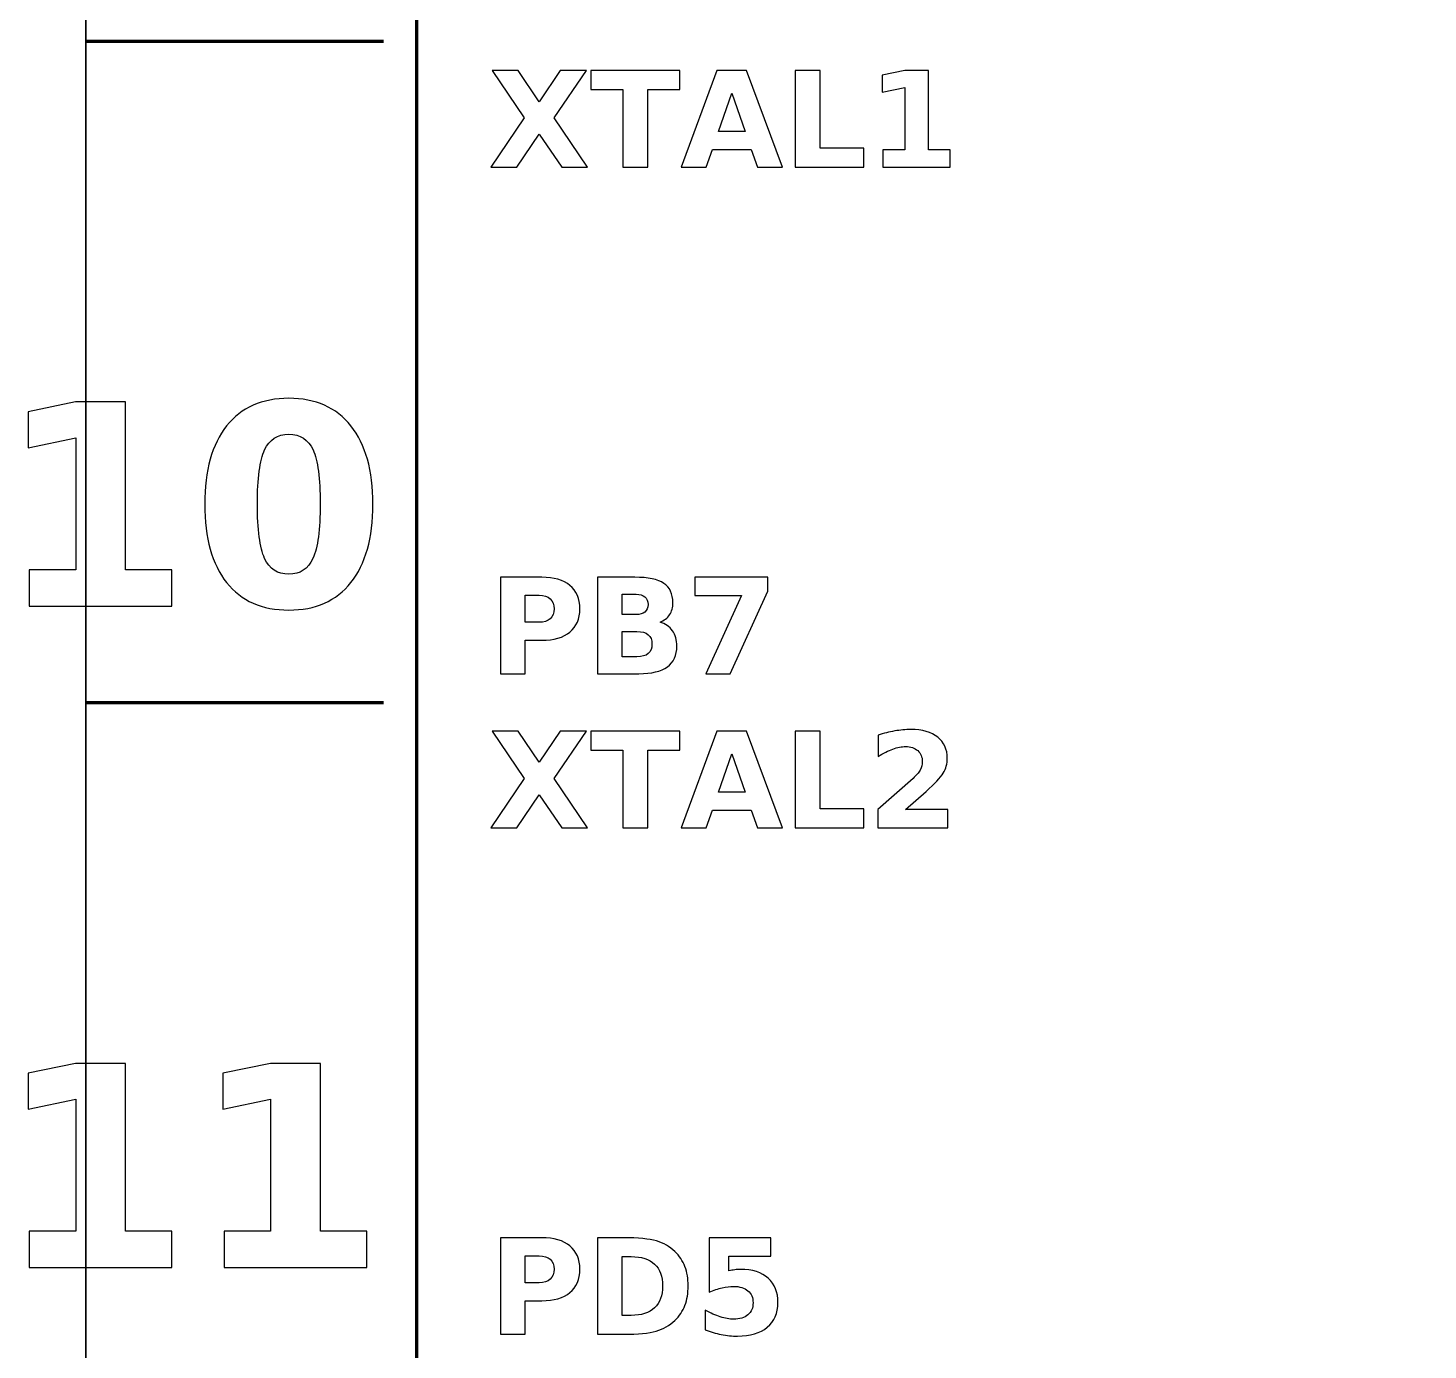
# Model space of a CAD drawing. Header units: centimetres. Extents: x -12.6 to -8.4, y -22.9 to -6.8.
# Drawn here: x -12.587 to -10.472, y -18.829 to -16.83 of the extents above; entities that cross this region are included whole.
import ezdxf

# ---------------------------------------------------------------- set-up
doc = ezdxf.new("R2010")
doc.units = ezdxf.units.CM
doc.header["$MEASUREMENT"] = 0
doc.layers.add('Layer 1', color=7, linetype='Continuous')

msp = doc.modelspace()

# ---------------------------------------------------------------- linework, layer by layer
at = {"layer": 'Layer 1', "color": 7, "lineweight": 35}
msp.add_open_spline([(-12.5, -6.85), (-12.5, -6.85), (-8.5, -6.85), (-8.5, -6.85), (-8.5, -6.85), (-8.5, -6.85), (-8.5, -22.85), (-8.5, -22.85), (-8.5, -22.85), (-8.5, -22.85), (-12.5, -22.85), (-12.5, -22.85), (-12.5, -22.85), (-12.5, -22.85), (-12.5, -6.85), (-12.5, -6.85)], degree=3, knots=[0, 0, 0, 0, 0.25, 0.25, 0.25, 0.25, 0.5, 0.5, 0.5, 0.5, 0.75, 0.75, 0.75, 0.75, 1, 1, 1, 1], dxfattribs=at)
at = {"layer": 'Layer 1', "color": 250, "lineweight": 100}
msp.add_open_spline([(-12, -8.35), (-12, -8.35), (-9, -8.35), (-9, -8.35), (-9, -8.35), (-9, -8.35), (-9, -22.25), (-9, -22.25), (-9, -22.25), (-9, -22.25), (-12, -22.25), (-12, -22.25), (-12, -22.25), (-12, -22.25), (-12, -8.35), (-12, -8.35)], degree=3, knots=[0, 0, 0, 0, 0.25, 0.25, 0.25, 0.25, 0.5, 0.5, 0.5, 0.5, 0.75, 0.75, 0.75, 0.75, 1, 1, 1, 1], dxfattribs=at)
at = {"layer": 'Layer 1', "color": 250, "lineweight": 106}
for points in [[(-12.5, -16.85), (-12.5, -16.85), (-12.05001, -16.84998), (-12.05001, -16.84998)], [(-12.5, -17.85), (-12.5, -17.85), (-12.05001, -17.84998), (-12.05001, -17.84998)]]:
    msp.add_open_spline(points, degree=3, dxfattribs=at)
at = {"layer": 'Layer 1', "color": 250}
for points, knots in [([(-11.79207, -16.96612), (-11.79207, -16.96612), (-11.74147, -17.04052), (-11.74147, -17.04052), (-11.74147, -17.04052), (-11.74147, -17.04052), (-11.78064, -17.04052), (-11.78064, -17.04052), (-11.78064, -17.04052), (-11.78064, -17.04052), (-11.8147, -16.99072), (-11.8147, -16.99072), (-11.8147, -16.99072), (-11.8147, -16.99072), (-11.8485, -17.04052), (-11.8485, -17.04052), (-11.8485, -17.04052), (-11.8485, -17.04052), (-11.88787, -17.04052), (-11.88787, -17.04052), (-11.88787, -17.04052), (-11.88787, -17.04052), (-11.83727, -16.96612), (-11.83727, -16.96612), (-11.83727, -16.96612), (-11.83727, -16.96612), (-11.8859, -16.89472), (-11.8859, -16.89472), (-11.8859, -16.89472), (-11.8859, -16.89472), (-11.84664, -16.89472), (-11.84664, -16.89472), (-11.84664, -16.89472), (-11.84664, -16.89472), (-11.8147, -16.94169), (-11.8147, -16.94169), (-11.8147, -16.94169), (-11.8147, -16.94169), (-11.78287, -16.89472), (-11.78287, -16.89472), (-11.78287, -16.89472), (-11.78287, -16.89472), (-11.74344, -16.89472), (-11.74344, -16.89472), (-11.74344, -16.89472), (-11.74344, -16.89472), (-11.79207, -16.96612), (-11.79207, -16.96612)], [0, 0, 0, 0, 0.0833333, 0.0833333, 0.0833333, 0.0833333, 0.1666667, 0.1666667, 0.1666667, 0.1666667, 0.25, 0.25, 0.25, 0.25, 0.3333333, 0.3333333, 0.3333333, 0.3333333, 0.4166667, 0.4166667, 0.4166667, 0.4166667, 0.5, 0.5, 0.5, 0.5, 0.5833333, 0.5833333, 0.5833333, 0.5833333, 0.6666667, 0.6666667, 0.6666667, 0.6666667, 0.75, 0.75, 0.75, 0.75, 0.8333333, 0.8333333, 0.8333333, 0.8333333, 0.9166667, 0.9166667, 0.9166667, 0.9166667, 1, 1, 1, 1]), ([(-11.7365, -16.89472), (-11.7365, -16.89472), (-11.60214, -16.89472), (-11.60214, -16.89472), (-11.60214, -16.89472), (-11.60214, -16.89472), (-11.60214, -16.92315), (-11.60214, -16.92315), (-11.60214, -16.92315), (-11.60214, -16.92315), (-11.65047, -16.92315), (-11.65047, -16.92315), (-11.65047, -16.92315), (-11.65047, -16.92315), (-11.65047, -17.04052), (-11.65047, -17.04052), (-11.65047, -17.04052), (-11.65047, -17.04052), (-11.68807, -17.04052), (-11.68807, -17.04052), (-11.68807, -17.04052), (-11.68807, -17.04052), (-11.68807, -16.92315), (-11.68807, -16.92315), (-11.68807, -16.92315), (-11.68807, -16.92315), (-11.7365, -16.92315), (-11.7365, -16.92315), (-11.7365, -16.92315), (-11.7365, -16.92315), (-11.7365, -16.89472), (-11.7365, -16.89472)], [0, 0, 0, 0, 0.125, 0.125, 0.125, 0.125, 0.25, 0.25, 0.25, 0.25, 0.375, 0.375, 0.375, 0.375, 0.5, 0.5, 0.5, 0.5, 0.625, 0.625, 0.625, 0.625, 0.75, 0.75, 0.75, 0.75, 0.875, 0.875, 0.875, 0.875, 1, 1, 1, 1]), ([(-11.49421, -17.01399), (-11.49421, -17.01399), (-11.55301, -17.01399), (-11.55301, -17.01399), (-11.55301, -17.01399), (-11.55301, -17.01399), (-11.56227, -17.04052), (-11.56227, -17.04052), (-11.56227, -17.04052), (-11.56227, -17.04052), (-11.60007, -17.04052), (-11.60007, -17.04052), (-11.60007, -17.04052), (-11.60007, -17.04052), (-11.54607, -16.89472), (-11.54607, -16.89472), (-11.54607, -16.89472), (-11.54607, -16.89472), (-11.50124, -16.89472), (-11.50124, -16.89472), (-11.50124, -16.89472), (-11.50124, -16.89472), (-11.44724, -17.04052), (-11.44724, -17.04052), (-11.44724, -17.04052), (-11.44724, -17.04052), (-11.48504, -17.04052), (-11.48504, -17.04052), (-11.48504, -17.04052), (-11.48504, -17.04052), (-11.49421, -17.01399), (-11.49421, -17.01399)], [0, 0, 0, 0, 0.125, 0.125, 0.125, 0.125, 0.25, 0.25, 0.25, 0.25, 0.375, 0.375, 0.375, 0.375, 0.5, 0.5, 0.5, 0.5, 0.625, 0.625, 0.625, 0.625, 0.75, 0.75, 0.75, 0.75, 0.875, 0.875, 0.875, 0.875, 1, 1, 1, 1]), ([(-11.42787, -16.89472), (-11.42787, -16.89472), (-11.39027, -16.89472), (-11.39027, -16.89472), (-11.39027, -16.89472), (-11.39027, -16.89472), (-11.39027, -17.01209), (-11.39027, -17.01209), (-11.39027, -17.01209), (-11.39027, -17.01209), (-11.32427, -17.01209), (-11.32427, -17.01209), (-11.32427, -17.01209), (-11.32427, -17.01209), (-11.32427, -17.04052), (-11.32427, -17.04052), (-11.32427, -17.04052), (-11.32427, -17.04052), (-11.42787, -17.04052), (-11.42787, -17.04052), (-11.42787, -17.04052), (-11.42787, -17.04052), (-11.42787, -16.89472), (-11.42787, -16.89472)], [0, 0, 0, 0, 0.1666667, 0.1666667, 0.1666667, 0.1666667, 0.3333333, 0.3333333, 0.3333333, 0.3333333, 0.5, 0.5, 0.5, 0.5, 0.6666667, 0.6666667, 0.6666667, 0.6666667, 0.8333333, 0.8333333, 0.8333333, 0.8333333, 1, 1, 1, 1]), ([(-11.29538, -17.01455), (-11.29538, -17.01455), (-11.26218, -17.01455), (-11.26218, -17.01455), (-11.26218, -17.01455), (-11.26218, -17.01455), (-11.26218, -16.92032), (-11.26218, -16.92032), (-11.26218, -16.92032), (-11.26218, -16.92032), (-11.29624, -16.92735), (-11.29624, -16.92735), (-11.29624, -16.92735), (-11.29624, -16.92735), (-11.29624, -16.90175), (-11.29624, -16.90175), (-11.29624, -16.90175), (-11.29624, -16.90175), (-11.26238, -16.89472), (-11.26238, -16.89472), (-11.26238, -16.89472), (-11.26238, -16.89472), (-11.22664, -16.89472), (-11.22664, -16.89472), (-11.22664, -16.89472), (-11.22664, -16.89472), (-11.22664, -17.01455), (-11.22664, -17.01455), (-11.22664, -17.01455), (-11.22664, -17.01455), (-11.19344, -17.01455), (-11.19344, -17.01455), (-11.19344, -17.01455), (-11.19344, -17.01455), (-11.19344, -17.04052), (-11.19344, -17.04052), (-11.19344, -17.04052), (-11.19344, -17.04052), (-11.29538, -17.04052), (-11.29538, -17.04052), (-11.29538, -17.04052), (-11.29538, -17.04052), (-11.29538, -17.01455), (-11.29538, -17.01455)], [0, 0, 0, 0, 0.0909091, 0.0909091, 0.0909091, 0.0909091, 0.1818182, 0.1818182, 0.1818182, 0.1818182, 0.2727273, 0.2727273, 0.2727273, 0.2727273, 0.3636364, 0.3636364, 0.3636364, 0.3636364, 0.4545455, 0.4545455, 0.4545455, 0.4545455, 0.5454545, 0.5454545, 0.5454545, 0.5454545, 0.6363636, 0.6363636, 0.6363636, 0.6363636, 0.7272727, 0.7272727, 0.7272727, 0.7272727, 0.8181818, 0.8181818, 0.8181818, 0.8181818, 0.9090909, 0.9090909, 0.9090909, 0.9090909, 1, 1, 1, 1]), ([(-11.54364, -16.98692), (-11.54364, -16.98692), (-11.50367, -16.98692), (-11.50367, -16.98692), (-11.50367, -16.98692), (-11.50367, -16.98692), (-11.52361, -16.92892), (-11.52361, -16.92892), (-11.52361, -16.92892), (-11.52361, -16.92892), (-11.54364, -16.98692), (-11.54364, -16.98692)], [0, 0, 0, 0, 0.3333333, 0.3333333, 0.3333333, 0.3333333, 0.6666667, 0.6666667, 0.6666667, 0.6666667, 1, 1, 1, 1]), ([(-12.58533, -17.64935), (-12.58533, -17.64935), (-12.51506, -17.64935), (-12.51506, -17.64935), (-12.51506, -17.64935), (-12.51506, -17.64935), (-12.51506, -17.44989), (-12.51506, -17.44989), (-12.51506, -17.44989), (-12.51506, -17.44989), (-12.58716, -17.46478), (-12.58716, -17.46478), (-12.58716, -17.46478), (-12.58716, -17.46478), (-12.58716, -17.41059), (-12.58716, -17.41059), (-12.58716, -17.41059), (-12.58716, -17.41059), (-12.51548, -17.3957), (-12.51548, -17.3957), (-12.51548, -17.3957), (-12.51548, -17.3957), (-12.43985, -17.3957), (-12.43985, -17.3957), (-12.43985, -17.3957), (-12.43985, -17.3957), (-12.43985, -17.64935), (-12.43985, -17.64935), (-12.43985, -17.64935), (-12.43985, -17.64935), (-12.36957, -17.64935), (-12.36957, -17.64935), (-12.36957, -17.64935), (-12.36957, -17.64935), (-12.36957, -17.70431), (-12.36957, -17.70431), (-12.36957, -17.70431), (-12.36957, -17.70431), (-12.58533, -17.70431), (-12.58533, -17.70431), (-12.58533, -17.70431), (-12.58533, -17.70431), (-12.58533, -17.64935), (-12.58533, -17.64935)], [0, 0, 0, 0, 0.0909091, 0.0909091, 0.0909091, 0.0909091, 0.1818182, 0.1818182, 0.1818182, 0.1818182, 0.2727273, 0.2727273, 0.2727273, 0.2727273, 0.3636364, 0.3636364, 0.3636364, 0.3636364, 0.4545455, 0.4545455, 0.4545455, 0.4545455, 0.5454545, 0.5454545, 0.5454545, 0.5454545, 0.6363636, 0.6363636, 0.6363636, 0.6363636, 0.7272727, 0.7272727, 0.7272727, 0.7272727, 0.8181818, 0.8181818, 0.8181818, 0.8181818, 0.9090909, 0.9090909, 0.9090909, 0.9090909, 1, 1, 1, 1]), ([(-12.06604, -17.55029), (-12.06604, -17.60144), (-12.07705, -17.64088), (-12.09913, -17.66868), (-12.09913, -17.66868), (-12.12115, -17.69641), (-12.15247, -17.71031), (-12.19297, -17.71031), (-12.19297, -17.71031), (-12.23361, -17.71031), (-12.26501, -17.69641), (-12.28702, -17.66868), (-12.28702, -17.66868), (-12.3091, -17.64088), (-12.32011, -17.60144), (-12.32011, -17.55029), (-12.32011, -17.55029), (-12.32011, -17.49907), (-12.3091, -17.45955), (-12.28702, -17.43176), (-12.28702, -17.43176), (-12.26501, -17.40403), (-12.23361, -17.39013), (-12.19297, -17.39013), (-12.19297, -17.39013), (-12.15247, -17.39013), (-12.12115, -17.40403), (-12.09913, -17.43176), (-12.09913, -17.43176), (-12.07705, -17.45955), (-12.06604, -17.49907), (-12.06604, -17.55029)], [0, 0, 0, 0, 0.125, 0.125, 0.125, 0.125, 0.25, 0.25, 0.25, 0.25, 0.375, 0.375, 0.375, 0.375, 0.5, 0.5, 0.5, 0.5, 0.625, 0.625, 0.625, 0.625, 0.75, 0.75, 0.75, 0.75, 0.875, 0.875, 0.875, 0.875, 1, 1, 1, 1]), ([(-12.14563, -17.54972), (-12.14563, -17.51113), (-12.14923, -17.48397), (-12.15649, -17.46816), (-12.15649, -17.46816), (-12.16369, -17.45243), (-12.1759, -17.44453), (-12.19297, -17.44453), (-12.19297, -17.44453), (-12.21004, -17.44453), (-12.22225, -17.45243), (-12.22959, -17.46816), (-12.22959, -17.46816), (-12.23686, -17.48397), (-12.24052, -17.51113), (-12.24052, -17.54972), (-12.24052, -17.54972), (-12.24052, -17.58867), (-12.23686, -17.61619), (-12.22959, -17.63213), (-12.22959, -17.63213), (-12.22225, -17.64815), (-12.21004, -17.65612), (-12.19297, -17.65612), (-12.19297, -17.65612), (-12.17604, -17.65612), (-12.1639, -17.64815), (-12.15656, -17.63213), (-12.15656, -17.63213), (-12.1493, -17.61619), (-12.14563, -17.58867), (-12.14563, -17.54972)], [0, 0, 0, 0, 0.125, 0.125, 0.125, 0.125, 0.25, 0.25, 0.25, 0.25, 0.375, 0.375, 0.375, 0.375, 0.5, 0.5, 0.5, 0.5, 0.625, 0.625, 0.625, 0.625, 0.75, 0.75, 0.75, 0.75, 0.875, 0.875, 0.875, 0.875, 1, 1, 1, 1]), ([(-11.8733, -17.6607), (-11.8733, -17.6607), (-11.8109, -17.6607), (-11.8109, -17.6607), (-11.8109, -17.6607), (-11.79234, -17.6607), (-11.7781, -17.66483), (-11.76817, -17.67307), (-11.76817, -17.67307), (-11.75824, -17.6813), (-11.75327, -17.69303), (-11.75327, -17.70827), (-11.75327, -17.70827), (-11.75327, -17.72353), (-11.75824, -17.7353), (-11.76817, -17.74353), (-11.76817, -17.74353), (-11.7781, -17.75177), (-11.79234, -17.7559), (-11.8109, -17.7559), (-11.8109, -17.7559), (-11.8109, -17.7559), (-11.8357, -17.7559), (-11.8357, -17.7559), (-11.8357, -17.7559), (-11.8357, -17.7559), (-11.8357, -17.8065), (-11.8357, -17.8065), (-11.8357, -17.8065), (-11.8357, -17.8065), (-11.8733, -17.8065), (-11.8733, -17.8065), (-11.8733, -17.8065), (-11.8733, -17.8065), (-11.8733, -17.6607), (-11.8733, -17.6607)], [0, 0, 0, 0, 0.1111111, 0.1111111, 0.1111111, 0.1111111, 0.2222222, 0.2222222, 0.2222222, 0.2222222, 0.3333333, 0.3333333, 0.3333333, 0.3333333, 0.4444444, 0.4444444, 0.4444444, 0.4444444, 0.5555556, 0.5555556, 0.5555556, 0.5555556, 0.6666667, 0.6666667, 0.6666667, 0.6666667, 0.7777778, 0.7777778, 0.7777778, 0.7777778, 0.8888889, 0.8888889, 0.8888889, 0.8888889, 1, 1, 1, 1]), ([(-11.6321, -17.72847), (-11.62403, -17.7308), (-11.61777, -17.73513), (-11.61333, -17.74147), (-11.61333, -17.74147), (-11.6089, -17.74777), (-11.6067, -17.75553), (-11.6067, -17.7647), (-11.6067, -17.7647), (-11.6067, -17.77877), (-11.61147, -17.78923), (-11.62097, -17.79613), (-11.62097, -17.79613), (-11.63047, -17.80303), (-11.64493, -17.8065), (-11.66433, -17.8065), (-11.66433, -17.8065), (-11.66433, -17.8065), (-11.72673, -17.8065), (-11.72673, -17.8065), (-11.72673, -17.8065), (-11.72673, -17.8065), (-11.72673, -17.6607), (-11.72673, -17.6607), (-11.72673, -17.6607), (-11.72673, -17.6607), (-11.6703, -17.6607), (-11.6703, -17.6607), (-11.6703, -17.6607), (-11.65003, -17.6607), (-11.63537, -17.66377), (-11.6263, -17.66987), (-11.6263, -17.66987), (-11.6172, -17.676), (-11.61267, -17.6858), (-11.61267, -17.69927), (-11.61267, -17.69927), (-11.61267, -17.70637), (-11.61433, -17.7124), (-11.61763, -17.7174), (-11.61763, -17.7174), (-11.62097, -17.72237), (-11.62577, -17.72607), (-11.6321, -17.72847)], [0, 0, 0, 0, 0.0909091, 0.0909091, 0.0909091, 0.0909091, 0.1818182, 0.1818182, 0.1818182, 0.1818182, 0.2727273, 0.2727273, 0.2727273, 0.2727273, 0.3636364, 0.3636364, 0.3636364, 0.3636364, 0.4545455, 0.4545455, 0.4545455, 0.4545455, 0.5454545, 0.5454545, 0.5454545, 0.5454545, 0.6363636, 0.6363636, 0.6363636, 0.6363636, 0.7272727, 0.7272727, 0.7272727, 0.7272727, 0.8181818, 0.8181818, 0.8181818, 0.8181818, 0.9090909, 0.9090909, 0.9090909, 0.9090909, 1, 1, 1, 1]), ([(-11.5793, -17.6607), (-11.5793, -17.6607), (-11.46944, -17.6607), (-11.46944, -17.6607), (-11.46944, -17.6607), (-11.46944, -17.6607), (-11.46944, -17.6819), (-11.46944, -17.6819), (-11.46944, -17.6819), (-11.46944, -17.6819), (-11.52627, -17.8065), (-11.52627, -17.8065), (-11.52627, -17.8065), (-11.52627, -17.8065), (-11.5629, -17.8065), (-11.5629, -17.8065), (-11.5629, -17.8065), (-11.5629, -17.8065), (-11.50907, -17.68833), (-11.50907, -17.68833), (-11.50907, -17.68833), (-11.50907, -17.68833), (-11.5793, -17.68833), (-11.5793, -17.68833), (-11.5793, -17.68833), (-11.5793, -17.68833), (-11.5793, -17.6607), (-11.5793, -17.6607)], [0, 0, 0, 0, 0.1428571, 0.1428571, 0.1428571, 0.1428571, 0.2857143, 0.2857143, 0.2857143, 0.2857143, 0.4285714, 0.4285714, 0.4285714, 0.4285714, 0.5714286, 0.5714286, 0.5714286, 0.5714286, 0.7142857, 0.7142857, 0.7142857, 0.7142857, 0.8571429, 0.8571429, 0.8571429, 0.8571429, 1, 1, 1, 1]), ([(-11.8357, -17.68793), (-11.8357, -17.68793), (-11.8357, -17.72867), (-11.8357, -17.72867), (-11.8357, -17.72867), (-11.8357, -17.72867), (-11.8149, -17.72867), (-11.8149, -17.72867), (-11.8149, -17.72867), (-11.8076, -17.72867), (-11.80197, -17.7269), (-11.798, -17.72333), (-11.798, -17.72333), (-11.79404, -17.7198), (-11.79204, -17.71477), (-11.79204, -17.70827), (-11.79204, -17.70827), (-11.79204, -17.70173), (-11.79404, -17.69673), (-11.798, -17.6932), (-11.798, -17.6932), (-11.80197, -17.6897), (-11.8076, -17.68793), (-11.8149, -17.68793), (-11.8149, -17.68793), (-11.8149, -17.68793), (-11.8357, -17.68793), (-11.8357, -17.68793)], [0, 0, 0, 0, 0.1428571, 0.1428571, 0.1428571, 0.1428571, 0.2857143, 0.2857143, 0.2857143, 0.2857143, 0.4285714, 0.4285714, 0.4285714, 0.4285714, 0.5714286, 0.5714286, 0.5714286, 0.5714286, 0.7142857, 0.7142857, 0.7142857, 0.7142857, 0.8571429, 0.8571429, 0.8571429, 0.8571429, 1, 1, 1, 1]), ([(-11.66833, -17.71713), (-11.6624, -17.71713), (-11.6579, -17.71583), (-11.65487, -17.71323), (-11.65487, -17.71323), (-11.6518, -17.71063), (-11.65027, -17.7068), (-11.65027, -17.7017), (-11.65027, -17.7017), (-11.65027, -17.6967), (-11.6518, -17.6929), (-11.65487, -17.69027), (-11.65487, -17.69027), (-11.6579, -17.68763), (-11.6624, -17.6863), (-11.66833, -17.6863), (-11.66833, -17.6863), (-11.66833, -17.6863), (-11.68913, -17.6863), (-11.68913, -17.6863), (-11.68913, -17.6863), (-11.68913, -17.6863), (-11.68913, -17.71713), (-11.68913, -17.71713), (-11.68913, -17.71713), (-11.68913, -17.71713), (-11.66833, -17.71713), (-11.66833, -17.71713)], [0, 0, 0, 0, 0.1428571, 0.1428571, 0.1428571, 0.1428571, 0.2857143, 0.2857143, 0.2857143, 0.2857143, 0.4285714, 0.4285714, 0.4285714, 0.4285714, 0.5714286, 0.5714286, 0.5714286, 0.5714286, 0.7142857, 0.7142857, 0.7142857, 0.7142857, 0.8571429, 0.8571429, 0.8571429, 0.8571429, 1, 1, 1, 1]), ([(-11.66707, -17.7809), (-11.6595, -17.7809), (-11.65383, -17.7793), (-11.65, -17.77613), (-11.65, -17.77613), (-11.6462, -17.77293), (-11.6443, -17.7681), (-11.6443, -17.76167), (-11.6443, -17.76167), (-11.6443, -17.75537), (-11.6462, -17.75063), (-11.64997, -17.74747), (-11.64997, -17.74747), (-11.65373, -17.7443), (-11.65943, -17.74273), (-11.66707, -17.74273), (-11.66707, -17.74273), (-11.66707, -17.74273), (-11.68913, -17.74273), (-11.68913, -17.74273), (-11.68913, -17.74273), (-11.68913, -17.74273), (-11.68913, -17.7809), (-11.68913, -17.7809), (-11.68913, -17.7809), (-11.68913, -17.7809), (-11.66707, -17.7809), (-11.66707, -17.7809)], [0, 0, 0, 0, 0.1428571, 0.1428571, 0.1428571, 0.1428571, 0.2857143, 0.2857143, 0.2857143, 0.2857143, 0.4285714, 0.4285714, 0.4285714, 0.4285714, 0.5714286, 0.5714286, 0.5714286, 0.5714286, 0.7142857, 0.7142857, 0.7142857, 0.7142857, 0.8571429, 0.8571429, 0.8571429, 0.8571429, 1, 1, 1, 1]), ([(-11.79207, -17.9649), (-11.79207, -17.9649), (-11.74147, -18.0393), (-11.74147, -18.0393), (-11.74147, -18.0393), (-11.74147, -18.0393), (-11.78064, -18.0393), (-11.78064, -18.0393), (-11.78064, -18.0393), (-11.78064, -18.0393), (-11.8147, -17.9895), (-11.8147, -17.9895), (-11.8147, -17.9895), (-11.8147, -17.9895), (-11.8485, -18.0393), (-11.8485, -18.0393), (-11.8485, -18.0393), (-11.8485, -18.0393), (-11.88787, -18.0393), (-11.88787, -18.0393), (-11.88787, -18.0393), (-11.88787, -18.0393), (-11.83727, -17.9649), (-11.83727, -17.9649), (-11.83727, -17.9649), (-11.83727, -17.9649), (-11.8859, -17.8935), (-11.8859, -17.8935), (-11.8859, -17.8935), (-11.8859, -17.8935), (-11.84664, -17.8935), (-11.84664, -17.8935), (-11.84664, -17.8935), (-11.84664, -17.8935), (-11.8147, -17.94047), (-11.8147, -17.94047), (-11.8147, -17.94047), (-11.8147, -17.94047), (-11.78287, -17.8935), (-11.78287, -17.8935), (-11.78287, -17.8935), (-11.78287, -17.8935), (-11.74344, -17.8935), (-11.74344, -17.8935), (-11.74344, -17.8935), (-11.74344, -17.8935), (-11.79207, -17.9649), (-11.79207, -17.9649)], [0, 0, 0, 0, 0.0833333, 0.0833333, 0.0833333, 0.0833333, 0.1666667, 0.1666667, 0.1666667, 0.1666667, 0.25, 0.25, 0.25, 0.25, 0.3333333, 0.3333333, 0.3333333, 0.3333333, 0.4166667, 0.4166667, 0.4166667, 0.4166667, 0.5, 0.5, 0.5, 0.5, 0.5833333, 0.5833333, 0.5833333, 0.5833333, 0.6666667, 0.6666667, 0.6666667, 0.6666667, 0.75, 0.75, 0.75, 0.75, 0.8333333, 0.8333333, 0.8333333, 0.8333333, 0.9166667, 0.9166667, 0.9166667, 0.9166667, 1, 1, 1, 1]), ([(-11.7365, -17.8935), (-11.7365, -17.8935), (-11.60214, -17.8935), (-11.60214, -17.8935), (-11.60214, -17.8935), (-11.60214, -17.8935), (-11.60214, -17.92193), (-11.60214, -17.92193), (-11.60214, -17.92193), (-11.60214, -17.92193), (-11.65047, -17.92193), (-11.65047, -17.92193), (-11.65047, -17.92193), (-11.65047, -17.92193), (-11.65047, -18.0393), (-11.65047, -18.0393), (-11.65047, -18.0393), (-11.65047, -18.0393), (-11.68807, -18.0393), (-11.68807, -18.0393), (-11.68807, -18.0393), (-11.68807, -18.0393), (-11.68807, -17.92193), (-11.68807, -17.92193), (-11.68807, -17.92193), (-11.68807, -17.92193), (-11.7365, -17.92193), (-11.7365, -17.92193), (-11.7365, -17.92193), (-11.7365, -17.92193), (-11.7365, -17.8935), (-11.7365, -17.8935)], [0, 0, 0, 0, 0.125, 0.125, 0.125, 0.125, 0.25, 0.25, 0.25, 0.25, 0.375, 0.375, 0.375, 0.375, 0.5, 0.5, 0.5, 0.5, 0.625, 0.625, 0.625, 0.625, 0.75, 0.75, 0.75, 0.75, 0.875, 0.875, 0.875, 0.875, 1, 1, 1, 1]), ([(-11.49421, -18.01277), (-11.49421, -18.01277), (-11.55301, -18.01277), (-11.55301, -18.01277), (-11.55301, -18.01277), (-11.55301, -18.01277), (-11.56227, -18.0393), (-11.56227, -18.0393), (-11.56227, -18.0393), (-11.56227, -18.0393), (-11.60007, -18.0393), (-11.60007, -18.0393), (-11.60007, -18.0393), (-11.60007, -18.0393), (-11.54607, -17.8935), (-11.54607, -17.8935), (-11.54607, -17.8935), (-11.54607, -17.8935), (-11.50124, -17.8935), (-11.50124, -17.8935), (-11.50124, -17.8935), (-11.50124, -17.8935), (-11.44724, -18.0393), (-11.44724, -18.0393), (-11.44724, -18.0393), (-11.44724, -18.0393), (-11.48504, -18.0393), (-11.48504, -18.0393), (-11.48504, -18.0393), (-11.48504, -18.0393), (-11.49421, -18.01277), (-11.49421, -18.01277)], [0, 0, 0, 0, 0.125, 0.125, 0.125, 0.125, 0.25, 0.25, 0.25, 0.25, 0.375, 0.375, 0.375, 0.375, 0.5, 0.5, 0.5, 0.5, 0.625, 0.625, 0.625, 0.625, 0.75, 0.75, 0.75, 0.75, 0.875, 0.875, 0.875, 0.875, 1, 1, 1, 1]), ([(-11.42787, -17.8935), (-11.42787, -17.8935), (-11.39027, -17.8935), (-11.39027, -17.8935), (-11.39027, -17.8935), (-11.39027, -17.8935), (-11.39027, -18.01087), (-11.39027, -18.01087), (-11.39027, -18.01087), (-11.39027, -18.01087), (-11.32427, -18.01087), (-11.32427, -18.01087), (-11.32427, -18.01087), (-11.32427, -18.01087), (-11.32427, -18.0393), (-11.32427, -18.0393), (-11.32427, -18.0393), (-11.32427, -18.0393), (-11.42787, -18.0393), (-11.42787, -18.0393), (-11.42787, -18.0393), (-11.42787, -18.0393), (-11.42787, -17.8935), (-11.42787, -17.8935)], [0, 0, 0, 0, 0.1666667, 0.1666667, 0.1666667, 0.1666667, 0.3333333, 0.3333333, 0.3333333, 0.3333333, 0.5, 0.5, 0.5, 0.5, 0.6666667, 0.6666667, 0.6666667, 0.6666667, 0.8333333, 0.8333333, 0.8333333, 0.8333333, 1, 1, 1, 1]), ([(-11.26118, -18.01167), (-11.26118, -18.01167), (-11.19701, -18.01167), (-11.19701, -18.01167), (-11.19701, -18.01167), (-11.19701, -18.01167), (-11.19701, -18.0393), (-11.19701, -18.0393), (-11.19701, -18.0393), (-11.19701, -18.0393), (-11.30298, -18.0393), (-11.30298, -18.0393), (-11.30298, -18.0393), (-11.30298, -18.0393), (-11.30298, -18.01167), (-11.30298, -18.01167), (-11.30298, -18.01167), (-11.30298, -18.01167), (-11.24974, -17.9647), (-11.24974, -17.9647), (-11.24974, -17.9647), (-11.24498, -17.9604), (-11.24148, -17.9562), (-11.23921, -17.9521), (-11.23921, -17.9521), (-11.23691, -17.948), (-11.23578, -17.94373), (-11.23578, -17.9393), (-11.23578, -17.9393), (-11.23578, -17.93247), (-11.23808, -17.92697), (-11.24268, -17.9228), (-11.24268, -17.9228), (-11.24724, -17.91863), (-11.25334, -17.91657), (-11.26098, -17.91657), (-11.26098, -17.91657), (-11.26684, -17.91657), (-11.27324, -17.91783), (-11.28021, -17.92033), (-11.28021, -17.92033), (-11.28718, -17.92283), (-11.29464, -17.92657), (-11.30258, -17.9315), (-11.30258, -17.9315), (-11.30258, -17.9315), (-11.30258, -17.89947), (-11.30258, -17.89947), (-11.30258, -17.89947), (-11.29411, -17.89667), (-11.28574, -17.89453), (-11.27748, -17.89307), (-11.27748, -17.89307), (-11.26921, -17.8916), (-11.26111, -17.89087), (-11.25314, -17.89087), (-11.25314, -17.89087), (-11.23571, -17.89087), (-11.22214, -17.8947), (-11.21248, -17.9024), (-11.21248, -17.9024), (-11.20281, -17.91007), (-11.19798, -17.92077), (-11.19798, -17.93453), (-11.19798, -17.93453), (-11.19798, -17.94247), (-11.20004, -17.94987), (-11.20414, -17.95673), (-11.20414, -17.95673), (-11.20824, -17.9636), (-11.21688, -17.9728), (-11.23001, -17.98433), (-11.23001, -17.98433), (-11.23001, -17.98433), (-11.26118, -18.01167), (-11.26118, -18.01167)], [0, 0, 0, 0, 0.0526316, 0.0526316, 0.0526316, 0.0526316, 0.1052632, 0.1052632, 0.1052632, 0.1052632, 0.1578947, 0.1578947, 0.1578947, 0.1578947, 0.2105263, 0.2105263, 0.2105263, 0.2105263, 0.2631579, 0.2631579, 0.2631579, 0.2631579, 0.3157895, 0.3157895, 0.3157895, 0.3157895, 0.3684211, 0.3684211, 0.3684211, 0.3684211, 0.4210526, 0.4210526, 0.4210526, 0.4210526, 0.4736842, 0.4736842, 0.4736842, 0.4736842, 0.5263158, 0.5263158, 0.5263158, 0.5263158, 0.5789474, 0.5789474, 0.5789474, 0.5789474, 0.6315789, 0.6315789, 0.6315789, 0.6315789, 0.6842105, 0.6842105, 0.6842105, 0.6842105, 0.7368421, 0.7368421, 0.7368421, 0.7368421, 0.7894737, 0.7894737, 0.7894737, 0.7894737, 0.8421053, 0.8421053, 0.8421053, 0.8421053, 0.8947368, 0.8947368, 0.8947368, 0.8947368, 0.9473684, 0.9473684, 0.9473684, 0.9473684, 1, 1, 1, 1]), ([(-11.54364, -17.9857), (-11.54364, -17.9857), (-11.50367, -17.9857), (-11.50367, -17.9857), (-11.50367, -17.9857), (-11.50367, -17.9857), (-11.52361, -17.9277), (-11.52361, -17.9277), (-11.52361, -17.9277), (-11.52361, -17.9277), (-11.54364, -17.9857), (-11.54364, -17.9857)], [0, 0, 0, 0, 0.3333333, 0.3333333, 0.3333333, 0.3333333, 0.6666667, 0.6666667, 0.6666667, 0.6666667, 1, 1, 1, 1]), ([(-12.58533, -18.64935), (-12.58533, -18.64935), (-12.51506, -18.64935), (-12.51506, -18.64935), (-12.51506, -18.64935), (-12.51506, -18.64935), (-12.51506, -18.44989), (-12.51506, -18.44989), (-12.51506, -18.44989), (-12.51506, -18.44989), (-12.58716, -18.46478), (-12.58716, -18.46478), (-12.58716, -18.46478), (-12.58716, -18.46478), (-12.58716, -18.41059), (-12.58716, -18.41059), (-12.58716, -18.41059), (-12.58716, -18.41059), (-12.51548, -18.3957), (-12.51548, -18.3957), (-12.51548, -18.3957), (-12.51548, -18.3957), (-12.43985, -18.3957), (-12.43985, -18.3957), (-12.43985, -18.3957), (-12.43985, -18.3957), (-12.43985, -18.64935), (-12.43985, -18.64935), (-12.43985, -18.64935), (-12.43985, -18.64935), (-12.36957, -18.64935), (-12.36957, -18.64935), (-12.36957, -18.64935), (-12.36957, -18.64935), (-12.36957, -18.70431), (-12.36957, -18.70431), (-12.36957, -18.70431), (-12.36957, -18.70431), (-12.58533, -18.70431), (-12.58533, -18.70431), (-12.58533, -18.70431), (-12.58533, -18.70431), (-12.58533, -18.64935), (-12.58533, -18.64935)], [0, 0, 0, 0, 0.0909091, 0.0909091, 0.0909091, 0.0909091, 0.1818182, 0.1818182, 0.1818182, 0.1818182, 0.2727273, 0.2727273, 0.2727273, 0.2727273, 0.3636364, 0.3636364, 0.3636364, 0.3636364, 0.4545455, 0.4545455, 0.4545455, 0.4545455, 0.5454545, 0.5454545, 0.5454545, 0.5454545, 0.6363636, 0.6363636, 0.6363636, 0.6363636, 0.7272727, 0.7272727, 0.7272727, 0.7272727, 0.8181818, 0.8181818, 0.8181818, 0.8181818, 0.9090909, 0.9090909, 0.9090909, 0.9090909, 1, 1, 1, 1]), ([(-12.29076, -18.64935), (-12.29076, -18.64935), (-12.22049, -18.64935), (-12.22049, -18.64935), (-12.22049, -18.64935), (-12.22049, -18.64935), (-12.22049, -18.44989), (-12.22049, -18.44989), (-12.22049, -18.44989), (-12.22049, -18.44989), (-12.29259, -18.46478), (-12.29259, -18.46478), (-12.29259, -18.46478), (-12.29259, -18.46478), (-12.29259, -18.41059), (-12.29259, -18.41059), (-12.29259, -18.41059), (-12.29259, -18.41059), (-12.22091, -18.3957), (-12.22091, -18.3957), (-12.22091, -18.3957), (-12.22091, -18.3957), (-12.14528, -18.3957), (-12.14528, -18.3957), (-12.14528, -18.3957), (-12.14528, -18.3957), (-12.14528, -18.64935), (-12.14528, -18.64935), (-12.14528, -18.64935), (-12.14528, -18.64935), (-12.075, -18.64935), (-12.075, -18.64935), (-12.075, -18.64935), (-12.075, -18.64935), (-12.075, -18.70431), (-12.075, -18.70431), (-12.075, -18.70431), (-12.075, -18.70431), (-12.29076, -18.70431), (-12.29076, -18.70431), (-12.29076, -18.70431), (-12.29076, -18.70431), (-12.29076, -18.64935), (-12.29076, -18.64935)], [0, 0, 0, 0, 0.0909091, 0.0909091, 0.0909091, 0.0909091, 0.1818182, 0.1818182, 0.1818182, 0.1818182, 0.2727273, 0.2727273, 0.2727273, 0.2727273, 0.3636364, 0.3636364, 0.3636364, 0.3636364, 0.4545455, 0.4545455, 0.4545455, 0.4545455, 0.5454545, 0.5454545, 0.5454545, 0.5454545, 0.6363636, 0.6363636, 0.6363636, 0.6363636, 0.7272727, 0.7272727, 0.7272727, 0.7272727, 0.8181818, 0.8181818, 0.8181818, 0.8181818, 0.9090909, 0.9090909, 0.9090909, 0.9090909, 1, 1, 1, 1]), ([(-11.8733, -18.65929), (-11.8733, -18.65929), (-11.8109, -18.65929), (-11.8109, -18.65929), (-11.8109, -18.65929), (-11.79234, -18.65929), (-11.7781, -18.66342), (-11.76817, -18.67166), (-11.76817, -18.67166), (-11.75824, -18.67989), (-11.75327, -18.69162), (-11.75327, -18.70686), (-11.75327, -18.70686), (-11.75327, -18.72212), (-11.75824, -18.73389), (-11.76817, -18.74212), (-11.76817, -18.74212), (-11.7781, -18.75036), (-11.79234, -18.75449), (-11.8109, -18.75449), (-11.8109, -18.75449), (-11.8109, -18.75449), (-11.8357, -18.75449), (-11.8357, -18.75449), (-11.8357, -18.75449), (-11.8357, -18.75449), (-11.8357, -18.80509), (-11.8357, -18.80509), (-11.8357, -18.80509), (-11.8357, -18.80509), (-11.8733, -18.80509), (-11.8733, -18.80509), (-11.8733, -18.80509), (-11.8733, -18.80509), (-11.8733, -18.65929), (-11.8733, -18.65929)], [0, 0, 0, 0, 0.1111111, 0.1111111, 0.1111111, 0.1111111, 0.2222222, 0.2222222, 0.2222222, 0.2222222, 0.3333333, 0.3333333, 0.3333333, 0.3333333, 0.4444444, 0.4444444, 0.4444444, 0.4444444, 0.5555556, 0.5555556, 0.5555556, 0.5555556, 0.6666667, 0.6666667, 0.6666667, 0.6666667, 0.7777778, 0.7777778, 0.7777778, 0.7777778, 0.8888889, 0.8888889, 0.8888889, 0.8888889, 1, 1, 1, 1]), ([(-11.72673, -18.65929), (-11.72673, -18.65929), (-11.68707, -18.65929), (-11.68707, -18.65929), (-11.68707, -18.65929), (-11.66493, -18.65929), (-11.64847, -18.66086), (-11.63763, -18.66402), (-11.63763, -18.66402), (-11.6268, -18.66719), (-11.6175, -18.67252), (-11.60973, -18.68009), (-11.60973, -18.68009), (-11.6029, -18.68666), (-11.59783, -18.69426), (-11.5945, -18.70286), (-11.5945, -18.70286), (-11.5912, -18.71142), (-11.58953, -18.72116), (-11.58953, -18.73206), (-11.58953, -18.73206), (-11.58953, -18.74306), (-11.5912, -18.75286), (-11.5945, -18.76149), (-11.5945, -18.76149), (-11.59783, -18.77012), (-11.6029, -18.77772), (-11.60973, -18.78429), (-11.60973, -18.78429), (-11.61757, -18.79186), (-11.62693, -18.79719), (-11.63787, -18.80036), (-11.63787, -18.80036), (-11.6488, -18.80352), (-11.6652, -18.80509), (-11.68707, -18.80509), (-11.68707, -18.80509), (-11.68707, -18.80509), (-11.72673, -18.80509), (-11.72673, -18.80509), (-11.72673, -18.80509), (-11.72673, -18.80509), (-11.72673, -18.65929), (-11.72673, -18.65929)], [0, 0, 0, 0, 0.0909091, 0.0909091, 0.0909091, 0.0909091, 0.1818182, 0.1818182, 0.1818182, 0.1818182, 0.2727273, 0.2727273, 0.2727273, 0.2727273, 0.3636364, 0.3636364, 0.3636364, 0.3636364, 0.4545455, 0.4545455, 0.4545455, 0.4545455, 0.5454545, 0.5454545, 0.5454545, 0.5454545, 0.6363636, 0.6363636, 0.6363636, 0.6363636, 0.7272727, 0.7272727, 0.7272727, 0.7272727, 0.8181818, 0.8181818, 0.8181818, 0.8181818, 0.9090909, 0.9090909, 0.9090909, 0.9090909, 1, 1, 1, 1]), ([(-11.5579, -18.65929), (-11.5579, -18.65929), (-11.46443, -18.65929), (-11.46443, -18.65929), (-11.46443, -18.65929), (-11.46443, -18.65929), (-11.46443, -18.68692), (-11.46443, -18.68692), (-11.46443, -18.68692), (-11.46443, -18.68692), (-11.52793, -18.68692), (-11.52793, -18.68692), (-11.52793, -18.68692), (-11.52793, -18.68692), (-11.52793, -18.70949), (-11.52793, -18.70949), (-11.52793, -18.70949), (-11.52507, -18.70872), (-11.5222, -18.70812), (-11.5193, -18.70769), (-11.5193, -18.70769), (-11.5164, -18.70726), (-11.51337, -18.70706), (-11.51027, -18.70706), (-11.51027, -18.70706), (-11.49247, -18.70706), (-11.47863, -18.71149), (-11.46873, -18.72039), (-11.46873, -18.72039), (-11.45883, -18.72926), (-11.4539, -18.74166), (-11.4539, -18.75752), (-11.4539, -18.75752), (-11.4539, -18.77329), (-11.4593, -18.78562), (-11.47007, -18.79456), (-11.47007, -18.79456), (-11.48083, -18.80346), (-11.4958, -18.80792), (-11.51493, -18.80792), (-11.51493, -18.80792), (-11.5232, -18.80792), (-11.5314, -18.80712), (-11.5395, -18.80552), (-11.5395, -18.80552), (-11.5476, -18.80392), (-11.55567, -18.80152), (-11.56367, -18.79826), (-11.56367, -18.79826), (-11.56367, -18.79826), (-11.56367, -18.76866), (-11.56367, -18.76866), (-11.56367, -18.76866), (-11.55573, -18.77322), (-11.5482, -18.77662), (-11.54107, -18.77889), (-11.54107, -18.77889), (-11.53393, -18.78119), (-11.5272, -18.78232), (-11.5209, -18.78232), (-11.5209, -18.78232), (-11.51177, -18.78232), (-11.5046, -18.78009), (-11.49937, -18.77562), (-11.49937, -18.77562), (-11.49413, -18.77119), (-11.4915, -18.76516), (-11.4915, -18.75752), (-11.4915, -18.75752), (-11.4915, -18.74986), (-11.49413, -18.74382), (-11.49937, -18.73939), (-11.49937, -18.73939), (-11.5046, -18.73496), (-11.51177, -18.73276), (-11.5209, -18.73276), (-11.5209, -18.73276), (-11.5263, -18.73276), (-11.53207, -18.73346), (-11.53817, -18.73486), (-11.53817, -18.73486), (-11.5443, -18.73626), (-11.55087, -18.73842), (-11.5579, -18.74136), (-11.5579, -18.74136), (-11.5579, -18.74136), (-11.5579, -18.65929), (-11.5579, -18.65929)], [0, 0, 0, 0, 0.0454545, 0.0454545, 0.0454545, 0.0454545, 0.0909091, 0.0909091, 0.0909091, 0.0909091, 0.1363636, 0.1363636, 0.1363636, 0.1363636, 0.1818182, 0.1818182, 0.1818182, 0.1818182, 0.2272727, 0.2272727, 0.2272727, 0.2272727, 0.2727273, 0.2727273, 0.2727273, 0.2727273, 0.3181818, 0.3181818, 0.3181818, 0.3181818, 0.3636364, 0.3636364, 0.3636364, 0.3636364, 0.4090909, 0.4090909, 0.4090909, 0.4090909, 0.4545455, 0.4545455, 0.4545455, 0.4545455, 0.5, 0.5, 0.5, 0.5, 0.5454545, 0.5454545, 0.5454545, 0.5454545, 0.5909091, 0.5909091, 0.5909091, 0.5909091, 0.6363636, 0.6363636, 0.6363636, 0.6363636, 0.6818182, 0.6818182, 0.6818182, 0.6818182, 0.7272727, 0.7272727, 0.7272727, 0.7272727, 0.7727273, 0.7727273, 0.7727273, 0.7727273, 0.8181818, 0.8181818, 0.8181818, 0.8181818, 0.8636364, 0.8636364, 0.8636364, 0.8636364, 0.9090909, 0.9090909, 0.9090909, 0.9090909, 0.9545455, 0.9545455, 0.9545455, 0.9545455, 1, 1, 1, 1]), ([(-11.8357, -18.68652), (-11.8357, -18.68652), (-11.8357, -18.72726), (-11.8357, -18.72726), (-11.8357, -18.72726), (-11.8357, -18.72726), (-11.8149, -18.72726), (-11.8149, -18.72726), (-11.8149, -18.72726), (-11.8076, -18.72726), (-11.80197, -18.72549), (-11.798, -18.72192), (-11.798, -18.72192), (-11.79404, -18.71839), (-11.79204, -18.71336), (-11.79204, -18.70686), (-11.79204, -18.70686), (-11.79204, -18.70032), (-11.79404, -18.69532), (-11.798, -18.69179), (-11.798, -18.69179), (-11.80197, -18.68829), (-11.8076, -18.68652), (-11.8149, -18.68652), (-11.8149, -18.68652), (-11.8149, -18.68652), (-11.8357, -18.68652), (-11.8357, -18.68652)], [0, 0, 0, 0, 0.1428571, 0.1428571, 0.1428571, 0.1428571, 0.2857143, 0.2857143, 0.2857143, 0.2857143, 0.4285714, 0.4285714, 0.4285714, 0.4285714, 0.5714286, 0.5714286, 0.5714286, 0.5714286, 0.7142857, 0.7142857, 0.7142857, 0.7142857, 0.8571429, 0.8571429, 0.8571429, 0.8571429, 1, 1, 1, 1]), ([(-11.68913, -18.68772), (-11.68913, -18.68772), (-11.68913, -18.77666), (-11.68913, -18.77666), (-11.68913, -18.77666), (-11.68913, -18.77666), (-11.67567, -18.77666), (-11.67567, -18.77666), (-11.67567, -18.77666), (-11.6603, -18.77666), (-11.64857, -18.77286), (-11.64047, -18.76522), (-11.64047, -18.76522), (-11.63237, -18.75762), (-11.6283, -18.74656), (-11.6283, -18.73206), (-11.6283, -18.73206), (-11.6283, -18.71759), (-11.63233, -18.70659), (-11.6404, -18.69906), (-11.6404, -18.69906), (-11.64847, -18.69149), (-11.66023, -18.68772), (-11.67567, -18.68772), (-11.67567, -18.68772), (-11.67567, -18.68772), (-11.68913, -18.68772), (-11.68913, -18.68772)], [0, 0, 0, 0, 0.1428571, 0.1428571, 0.1428571, 0.1428571, 0.2857143, 0.2857143, 0.2857143, 0.2857143, 0.4285714, 0.4285714, 0.4285714, 0.4285714, 0.5714286, 0.5714286, 0.5714286, 0.5714286, 0.7142857, 0.7142857, 0.7142857, 0.7142857, 0.8571429, 0.8571429, 0.8571429, 0.8571429, 1, 1, 1, 1])]:
    msp.add_open_spline(points, degree=3, knots=knots, dxfattribs=at)

doc.saveas('drawing.dxf')
